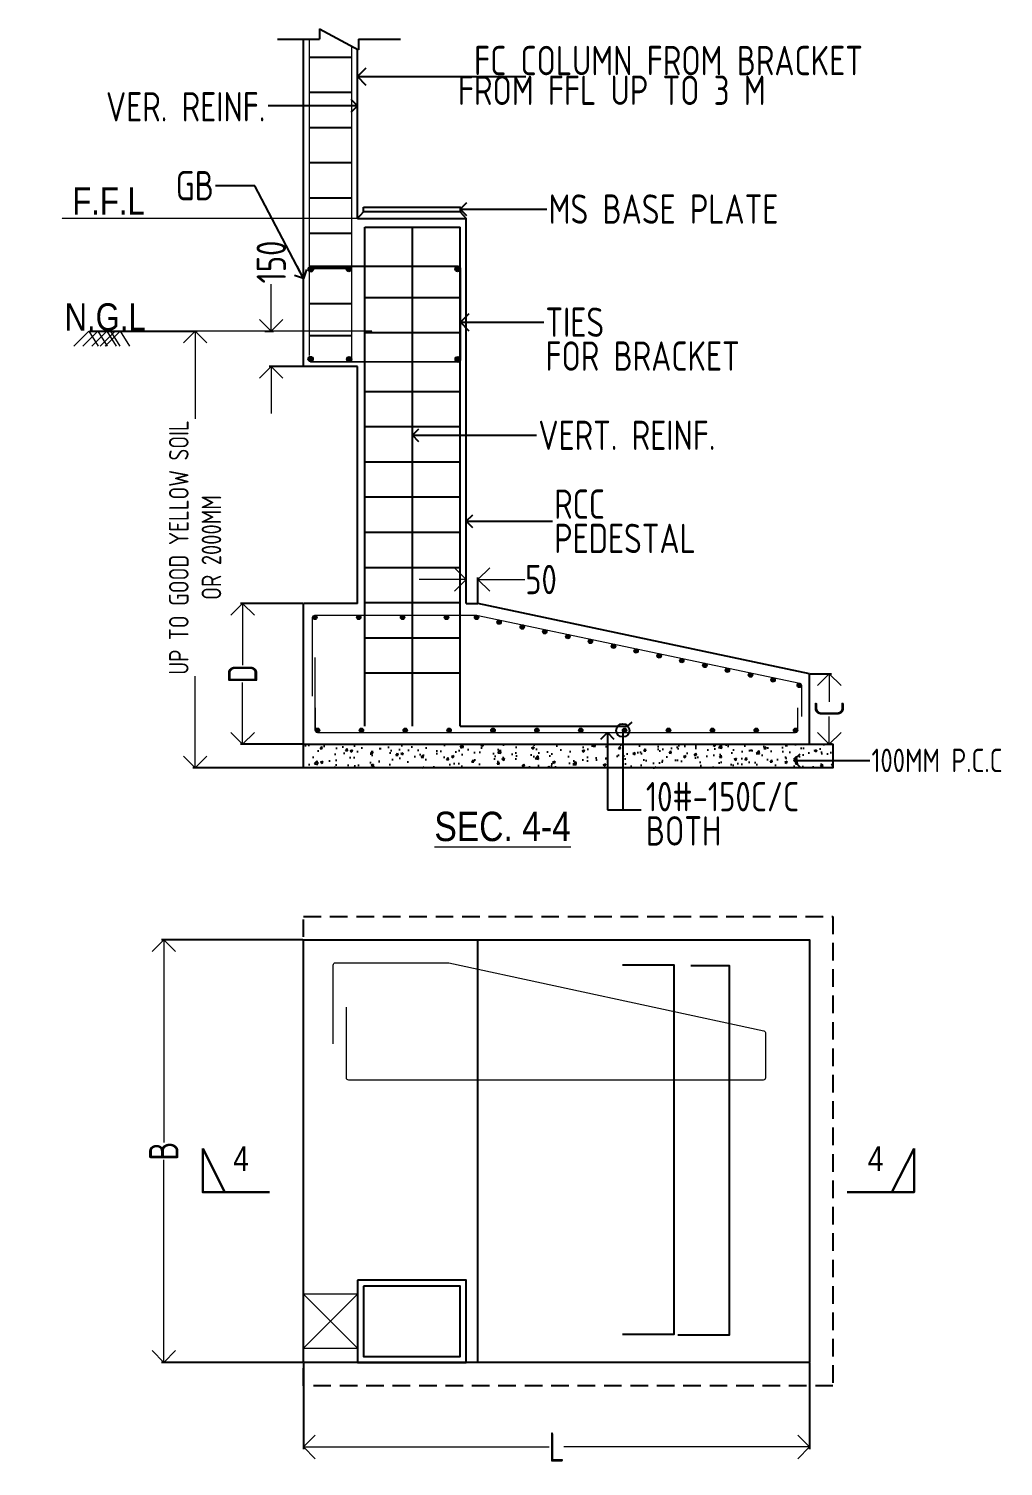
# Model space of a CAD drawing. Header units: millimetres. Extents: x 3470347 to 5996549, y -3470518 to 17149644.
# Drawn here: x 4633936 to 4642235, y 7498609 to 7510858 of the extents above; entities that cross this region are included whole.
import ezdxf
from ezdxf.enums import TextEntityAlignment as Align

# ---------------------------------------------------------------- set-up
doc = ezdxf.new("R2010")
doc.units = ezdxf.units.MM
doc.header["$MEASUREMENT"] = 0
doc.header["$PDMODE"] = 35
doc.header["$PDSIZE"] = -5
doc.linetypes.add('DASHED2', pattern=[0.375, 0.25, -0.125])
doc.linetypes.add('HIDDEN', pattern=[0.375, 0.25, -0.125])
doc.layers.get('0').update_dxf_attribs({"linetype": 'CONTINUOUS', "lineweight": 25})
doc.layers.get('DEFPOINTS').update_dxf_attribs({"linetype": 'CONTINUOUS', "lineweight": 25})
for name, color, linetype, lineweight in [('BLOCK', 7, 'CONTINUOUS', 30), ('L4', 4, 'CONTINUOUS', 30), ('PV_TEXT_ROMANS', 7, 'CONTINUOUS', 0), ('rDIMension', 1, 'CONTINUOUS', 18), ('rPCC DASH', 9, 'HIDDEN', 15), ('rRCC 1', 3, 'CONTINUOUS', 25), ('rRCC 2', 40, 'CONTINUOUS', 15), ('rREINF 1', 1, 'CONTINUOUS', 25), ('TEXT3', 7, 'CONTINUOUS', 30), ('TEXT6', 6, 'CONTINUOUS', 50)]:
    doc.layers.add(name, color=color, linetype=linetype, lineweight=lineweight)
doc.layers.add('S&T_HATCH', color=7, linetype='CONTINUOUS')
doc.styles.add('DIM', font='geniso.shx', dxfattribs={"width": 0.85})
doc.styles.add('J.P', font='ARIALN.TTF')
doc.styles.add('ROMANS', font='', dxfattribs={"width": 0.8})
doc.styles.get('ROMANS').set_extended_font_data('AR CENA')
doc.dimstyles.new('ST-150', dxfattribs={"dimscale": 75, "dimtxt": 3, "dimasz": 2, "dimexe": 0.18, "dimexo": 0.0625, "dimgap": 0.2, "dimtad": 0, "dimdec": 0, "dimlfac": 2, "dimzin": 0, "dimdsep": 46, "dimtxsty": 'DIM', "dimblk": 'OPEN90', "dimcen": 0.09, "dimclrd": 256, "dimclrt": 7, "dimadec": 0, "dimazin": 0, "dimtfac": 1, "dimtdec": 0, "dimtofl": 0, "dimtmove": 0, "dimatfit": 3, "dimldrblk": 'OPEN90', "dimfxl": 1, "dimtolj": 1, "dimtzin": 0, "dimlwd": -1, "dimarcsym": 0})
doc.dimstyles.new('ST-50', dxfattribs={"dimscale": 100, "dimtxt": 2.5, "dimasz": 2, "dimexe": 0.18, "dimexo": 0.0625, "dimgap": 0.2, "dimtad": 0, "dimdec": 0, "dimlfac": 0.5, "dimzin": 0, "dimdsep": 46, "dimtxsty": 'DIM', "dimblk": 'OPEN90', "dimcen": 0.09, "dimclrd": 256, "dimclrt": 7, "dimadec": 0, "dimazin": 0, "dimtfac": 1, "dimtdec": 0, "dimtofl": 0, "dimtmove": 0, "dimatfit": 3, "dimldrblk": 'OPEN90', "dimfxl": 1, "dimtolj": 1, "dimtzin": 0, "dimlwd": -1, "dimarcsym": 0})

# ---------------------------------------------------------------- blocks, each defined once
blk = doc.blocks.new('_Open90')
at = {"color": 0, "linetype": 'ByBlock', "lineweight": -2}
for p, q in [((0, 0), (-1, 0)), ((-0.5, 0.5), (0, 0)), ((0, 0), (-0.5, -0.5))]:
    blk.add_line(p, q, dxfattribs=at)
blk = doc.blocks.new('*D598')
at = {"layer": 'DEFPOINTS', "color": 0}
for p in [(4634447.20564363, 7508280.435702332), (4635352.722425941, 7508280.435702332), (4636276.304731606, 7504561.073484523)]:
    blk.add_point(p, dxfattribs=at)
at = {"layer": 'rDIMension', "color": 0, "lineweight": -2}
for p, q in [((4634453.45564363, 7508280.435702332), (4635370.722425941, 7508280.435702332)), ((4636270.054731606, 7504561.073484523), (4635334.722425941, 7504561.073484523))]:
    blk.add_line(p, q, dxfattribs=at)
at = {"layer": 'rDIMension'}
for p, q in [((4635352.722425941, 7508080.435702332), (4635352.722425941, 7507534.16214888)), ((4635352.722425941, 7504761.073484523), (4635352.722425941, 7505340.81804888))]:
    blk.add_line(p, q, dxfattribs=at)
at = {"layer": 'rDIMension', "xscale": 200, "yscale": 200, "zscale": 200}
for p, rotation in [((4635352.722425941, 7508280.435702332), 90), ((4635352.722425941, 7504561.073484523), 270)]:
    blk.add_blockref('_Open90', p, dxfattribs=dict(at, rotation=rotation))
at = {"layer": 'rDIMension', "color": 7, "insert": (4635352.722425941, 7506437.49009888), "char_height": 250, "attachment_point": 5, "rotation": 90, "style": 'DIM'}
blk.add_mtext('\\A1;{\\H0.66667x;UP TO GOOD YELLOW SOIL\\POR 2000MM}', dxfattribs=at)
blk = doc.blocks.new('*D599')
at = {"layer": 'DEFPOINTS', "color": 0}
for p in [(4635938.872490704, 7508280.435702332), (4636001.152113039, 7507980.435702331), (4636276.304731606, 7507980.435702331)]:
    blk.add_point(p, dxfattribs=at)
at = {"layer": 'rDIMension'}
for p, q in [((4636001.152113039, 7508480.435702332), (4636001.152113039, 7508680.435702332)), ((4636001.152113039, 7507780.435702331), (4636001.152113039, 7507580.435702331))]:
    blk.add_line(p, q, dxfattribs=at)
at = {"layer": 'rDIMension', "color": 0, "lineweight": -2}
for p, q in [((4635945.122490704, 7508280.435702332), (4636019.152113039, 7508280.435702332)), ((4636270.054731606, 7507980.435702331), (4635983.152113039, 7507980.435702331))]:
    blk.add_line(p, q, dxfattribs=at)
at = {"layer": 'rDIMension', "xscale": 200, "yscale": 200, "zscale": 200}
for p, rotation in [((4636001.152113039, 7508280.435702332), 270), ((4636001.152113039, 7507980.435702331), 90)]:
    blk.add_blockref('_Open90', p, dxfattribs=dict(at, rotation=rotation))
at = {"layer": 'rDIMension', "color": 7, "insert": (4636001.152113039, 7508870.51936375), "char_height": 250, "attachment_point": 5, "rotation": 90, "style": 'DIM'}
blk.add_mtext('\\A1;150', dxfattribs=at)
blk = doc.blocks.new('*D600')
at = {"layer": 'DEFPOINTS', "color": 0}
for p in [(4640584.815300277, 7505361.073484523), (4640753.498388392, 7505361.073484523), (4640784.815300277, 7504761.073484524)]:
    blk.add_point(p, dxfattribs=at)
at = {"layer": 'rDIMension', "color": 0, "lineweight": -2}
for p, q in [((4640591.065300277, 7505361.073484523), (4640771.498388392, 7505361.073484523)), ((4640778.565300277, 7504761.073484524), (4640735.498388392, 7504761.073484524))]:
    blk.add_line(p, q, dxfattribs=at)
at = {"layer": 'rDIMension'}
for p, q in [((4640753.498388392, 7505161.073484523), (4640753.498388392, 7505123.573484523)), ((4640753.498388392, 7504961.073484524), (4640753.498388392, 7504998.573484523))]:
    blk.add_line(p, q, dxfattribs=at)
at = {"layer": 'rDIMension', "xscale": 200, "yscale": 200, "zscale": 200}
for p, rotation in [((4640753.498388392, 7505361.073484523), 90), ((4640753.498388392, 7504761.073484524), 270)]:
    blk.add_blockref('_Open90', p, dxfattribs=dict(at, rotation=rotation))
at = {"layer": 'rDIMension', "color": 7, "insert": (4640753.498388392, 7505061.073484523), "char_height": 250, "attachment_point": 5, "rotation": 90, "style": 'DIM'}
blk.add_mtext('\\A1;C', dxfattribs=at)
blk = doc.blocks.new('*D601')
at = {"layer": 'DEFPOINTS', "color": 0}
for p in [(4635757.097216178, 7505961.073484523), (4636276.304731606, 7505961.073484523), (4636276.304731606, 7504761.073484523)]:
    blk.add_point(p, dxfattribs=at)
at = {"layer": 'rDIMension', "color": 0, "lineweight": -2}
for p, q in [((4636270.054731606, 7505961.073484523), (4635739.097216178, 7505961.073484523)), ((4636270.054731606, 7504761.073484523), (4635739.097216178, 7504761.073484523))]:
    blk.add_line(p, q, dxfattribs=at)
at = {"layer": 'rDIMension'}
for p, q in [((4635757.097216178, 7505761.073484523), (4635757.097216178, 7505434.198484523)), ((4635757.097216178, 7504961.073484523), (4635757.097216178, 7505287.948484523))]:
    blk.add_line(p, q, dxfattribs=at)
at = {"layer": 'rDIMension', "xscale": 200, "yscale": 200, "zscale": 200}
for p, rotation in [((4635757.097216178, 7505961.073484523), 90), ((4635757.097216178, 7504761.073484523), 270)]:
    blk.add_blockref('_Open90', p, dxfattribs=dict(at, rotation=rotation))
at = {"layer": 'rDIMension', "color": 7, "insert": (4635757.097216178, 7505361.073484523), "char_height": 250, "attachment_point": 5, "rotation": 90, "style": 'DIM'}
blk.add_mtext('\\A1;D', dxfattribs=at)
blk = doc.blocks.new('*D602')
at = {"layer": 'DEFPOINTS', "color": 0}
for p in [(4636276.304731606, 7503094.16908838), (4635085.633973135, 7499494.16908838), (4636276.304731606, 7499494.16908838)]:
    blk.add_point(p, dxfattribs=at)
at = {"layer": 'rDIMension', "color": 0, "lineweight": -2}
for p, q in [((4636270.054731606, 7503094.16908838), (4635067.633973135, 7503094.16908838)), ((4636270.054731606, 7499494.16908838), (4635067.633973135, 7499494.16908838))]:
    blk.add_line(p, q, dxfattribs=at)
at = {"layer": 'rDIMension'}
for p, q in [((4635085.633973135, 7502894.16908838), (4635085.633973135, 7501367.29408838)), ((4635085.633973135, 7499694.16908838), (4635085.633973135, 7501221.04408838))]:
    blk.add_line(p, q, dxfattribs=at)
at = {"layer": 'rDIMension', "xscale": 200, "yscale": 200, "zscale": 200}
for p, rotation in [((4635085.633973135, 7503094.16908838), 90), ((4635085.633973135, 7499494.16908838), 270)]:
    blk.add_blockref('_Open90', p, dxfattribs=dict(at, rotation=rotation))
at = {"layer": 'rDIMension', "color": 7, "insert": (4635085.633973135, 7501294.16908838), "char_height": 250, "attachment_point": 5, "rotation": 90, "style": 'DIM'}
blk.add_mtext('\\A1;B', dxfattribs=at)
blk = doc.blocks.new('*D603')
at = {"layer": 'DEFPOINTS', "color": 0}
for p in [(4636276.304731606, 7499494.16908838), (4640584.815300277, 7499494.16908838), (4640584.815300277, 7498773.08177696)]:
    blk.add_point(p, dxfattribs=at)
at = {"layer": 'rDIMension', "color": 0, "lineweight": -2}
for p, q in [((4636276.304731606, 7499487.91908838), (4636276.304731606, 7498755.08177696)), ((4640584.815300277, 7499487.91908838), (4640584.815300277, 7498755.08177696))]:
    blk.add_line(p, q, dxfattribs=at)
at = {"layer": 'rDIMension'}
for p, q in [((4636476.304731606, 7498773.08177696), (4638368.060015941, 7498773.08177696)), ((4640384.815300277, 7498773.08177696), (4638493.060015941, 7498773.08177696))]:
    blk.add_line(p, q, dxfattribs=at)
at = {"layer": 'rDIMension', "xscale": 200, "yscale": 200, "zscale": 200, "rotation": 180}
blk.add_blockref('_Open90', (4636276.304731606, 7498773.08177696), dxfattribs=at)
at = {"layer": 'rDIMension', "xscale": 200, "yscale": 200, "zscale": 200}
blk.add_blockref('_Open90', (4640584.815300277, 7498773.08177696), dxfattribs=at)
at = {"layer": 'rDIMension', "color": 7, "insert": (4638430.560015941, 7498773.08177696), "char_height": 250, "attachment_point": 5, "style": 'DIM'}
blk.add_mtext('\\A1;L', dxfattribs=at)
blk = doc.blocks.new('SMH-1')
at = {"layer": 'L4'}
for points in [[(0, 0), (814.6229330631322, 0), (814.6229330631322, 534.8206034718023)], [(814.6229330631322, 534.8206034718023), (546.0281598753063, 0)]]:
    blk.add_lwpolyline(points, dxfattribs=at)
at = {"layer": 'TEXT6', "style": 'ROMANS', "width": 0.85}
blk.add_attdef('SEC', text='', height=300, dxfattribs=at).set_placement((346.3707409001945, 410.1505165286653), align=Align.MIDDLE_CENTER)
blk = doc.blocks.new('*D604')
at = {"layer": 'DEFPOINTS', "color": 0}
for p in [(4637761.304731606, 7506164.883455662), (4637661.304731606, 7505961.073484529), (4637761.304731606, 7505961.073484529)]:
    blk.add_point(p, dxfattribs=at)
at = {"layer": 'rDIMension'}
for p, q in [((4637461.304731606, 7506164.883455662), (4637261.304731606, 7506164.883455662)), ((4637961.304731606, 7506164.883455662), (4638161.304731606, 7506164.883455662))]:
    blk.add_line(p, q, dxfattribs=at)
at = {"layer": 'rDIMension', "color": 0, "lineweight": -2}
for p, q in [((4637661.304731606, 7505967.323484529), (4637661.304731606, 7506182.883455662)), ((4637761.304731606, 7505967.323484529), (4637761.304731606, 7506182.883455662))]:
    blk.add_line(p, q, dxfattribs=at)
at = {"layer": 'rDIMension', "xscale": 200, "yscale": 200, "zscale": 200}
blk.add_blockref('_Open90', (4637661.304731606, 7506164.883455662), dxfattribs=at)
at = {"layer": 'rDIMension', "xscale": 200, "yscale": 200, "zscale": 200, "rotation": 180}
blk.add_blockref('_Open90', (4637761.304731606, 7506164.883455662), dxfattribs=at)
at = {"layer": 'rDIMension', "color": 7, "insert": (4638298.263393023, 7506164.883455662), "char_height": 250, "attachment_point": 5, "style": 'DIM'}
blk.add_mtext('\\A1;50', dxfattribs=at)

msp = doc.modelspace()

# ---------------------------------------------------------------- hatches: boundary and pattern name
at = {"layer": 'rRCC 2'}
h = msp.add_hatch(color=256, dxfattribs=at)
h.dxf.hatch_style = 1
h.paths.add_polyline_path([(4636314.864911135, 7508807.707558622, -1), (4636360.049661171, 7508807.621083511, -1)])
h = msp.add_hatch(color=256, dxfattribs=at)
h.dxf.hatch_style = 1
h.paths.add_polyline_path([(4636639.505035427, 7508810.62171958, -1), (4636684.689785462, 7508810.53524447, -1)])
h = msp.add_hatch(color=256, dxfattribs=at)
h.dxf.hatch_style = 1
h.paths.add_polyline_path([(4637564.505035428, 7508810.62171958, -1), (4637609.689785463, 7508810.53524447, -1)])
h = msp.add_hatch(color=256, dxfattribs=at)
h.dxf.hatch_style = 1
h.paths.add_polyline_path([(4636313.414950874, 7508043.502057241, -1), (4636358.599700909, 7508043.415582131, -1)])
h = msp.add_hatch(color=256, dxfattribs=at)
h.dxf.hatch_style = 1
h.paths.add_polyline_path([(4636641.932496992, 7508042.942538338, -1), (4636687.117247026, 7508042.856063227, -1)])
h = msp.add_hatch(color=256, dxfattribs=at)
h.dxf.hatch_style = 1
h.paths.add_polyline_path([(4637566.932496993, 7508042.942538338, -1), (4637612.117247027, 7508042.856063227, -1)])
h = msp.add_hatch(color=256, dxfattribs=at)
h.dxf.hatch_style = 1
edge = h.paths.add_edge_path()
edge.add_arc((4636372.670037174, 7505842.372704584), 18.70077993899758, 0, 360)
h = msp.add_hatch(color=256, dxfattribs=at)
h.dxf.hatch_style = 1
edge = h.paths.add_edge_path()
edge.add_arc((4636746.292086076, 7505842.372704584), 18.70077993899758, 0, 360)
h = msp.add_hatch(color=256, dxfattribs=at)
h.dxf.hatch_style = 1
edge = h.paths.add_edge_path()
edge.add_arc((4637119.914134978, 7505842.372704584), 18.70077993899758, 0, 360)
h = msp.add_hatch(color=256, dxfattribs=at)
h.dxf.hatch_style = 1
edge = h.paths.add_edge_path()
edge.add_arc((4637493.536183881, 7505842.372704584), 18.70077993899758, 0, 360)
h = msp.add_hatch(color=256, dxfattribs=at)
h.dxf.hatch_style = 1
edge = h.paths.add_edge_path()
edge.add_arc((4637749.262720549, 7505842.372704584), 18.70077993899758, 0, 360)
h = msp.add_hatch(color=256, dxfattribs=at)
h.dxf.hatch_style = 1
edge = h.paths.add_edge_path()
edge.add_arc((4637941.723076439, 7505801.832294357), 18.70077993899758, 0, 360)
h = msp.add_hatch(color=256, dxfattribs=at)
h.dxf.hatch_style = 1
edge = h.paths.add_edge_path()
edge.add_arc((4638138.141704923, 7505760.458102056), 18.70077993899758, 0, 360)
h = msp.add_hatch(color=256, dxfattribs=at)
h.dxf.hatch_style = 1
edge = h.paths.add_edge_path()
edge.add_arc((4638330.602060812, 7505719.917691829), 18.70077993899758, 0, 360)
h = msp.add_hatch(color=256, dxfattribs=at)
h.dxf.hatch_style = 1
edge = h.paths.add_edge_path()
edge.add_arc((4638527.020689296, 7505678.543499527), 18.70077993899758, 0, 360)
h = msp.add_hatch(color=256, dxfattribs=at)
h.dxf.hatch_style = 1
edge = h.paths.add_edge_path()
edge.add_arc((4638719.481045185, 7505638.0030893), 18.70077993899758, 0, 360)
h = msp.add_hatch(color=256, dxfattribs=at)
h.dxf.hatch_style = 1
edge = h.paths.add_edge_path()
edge.add_arc((4638915.899673669, 7505596.628896999), 18.70077993899758, 0, 360)
h = msp.add_hatch(color=256, dxfattribs=at)
h.dxf.hatch_style = 1
edge = h.paths.add_edge_path()
edge.add_arc((4639108.360029558, 7505556.088486772), 18.70077993899758, 0, 360)
h = msp.add_hatch(color=256, dxfattribs=at)
h.dxf.hatch_style = 1
edge = h.paths.add_edge_path()
edge.add_arc((4639304.778658042, 7505514.714294471), 18.70077993899758, 0, 360)
h = msp.add_hatch(color=256, dxfattribs=at)
h.dxf.hatch_style = 1
edge = h.paths.add_edge_path()
edge.add_arc((4639497.239013931, 7505474.173884244), 18.70077993899758, 0, 360)
h = msp.add_hatch(color=256, dxfattribs=at)
h.dxf.hatch_style = 1
edge = h.paths.add_edge_path()
edge.add_arc((4639693.657642415, 7505432.799691943), 18.70077993899758, 0, 360)
h = msp.add_hatch(color=256, dxfattribs=at)
h.dxf.hatch_style = 1
edge = h.paths.add_edge_path()
edge.add_arc((4639886.117998304, 7505392.259281715), 18.70077993899758, 0, 360)
h = msp.add_hatch(color=256, dxfattribs=at)
h.dxf.hatch_style = 1
edge = h.paths.add_edge_path()
edge.add_arc((4640082.536626788, 7505350.885089414), 18.70077993899758, 0, 360)
h = msp.add_hatch(color=256, dxfattribs=at)
h.dxf.hatch_style = 1
edge = h.paths.add_edge_path()
edge.add_arc((4640274.996982677, 7505310.344679187), 18.70077993899758, 0, 360)
h = msp.add_hatch(color=256, dxfattribs=at)
h.dxf.hatch_style = 1
edge = h.paths.add_edge_path()
edge.add_arc((4640497.085105021, 7505262.537403073), 18.70077993899758, 0, 360)
h = msp.add_hatch(color=256, dxfattribs=at)
h.dxf.hatch_style = 1
edge = h.paths.add_edge_path()
edge.add_arc((4636395.005511545, 7504879.774264463), 18.70077993899758, 0, 360)
h = msp.add_hatch(color=256, dxfattribs=at)
h.dxf.hatch_style = 1
edge = h.paths.add_edge_path()
edge.add_arc((4636768.627560448, 7504879.774264463), 18.70077993899758, 0, 360)
h = msp.add_hatch(color=256, dxfattribs=at)
h.dxf.hatch_style = 1
edge = h.paths.add_edge_path()
edge.add_arc((4637142.249609349, 7504879.774264463), 18.70077993899758, 0, 360)
h = msp.add_hatch(color=256, dxfattribs=at)
h.dxf.hatch_style = 1
edge = h.paths.add_edge_path()
edge.add_arc((4637515.871658253, 7504879.774264463), 18.70077993899758, 0, 360)
h = msp.add_hatch(color=256, dxfattribs=at)
h.dxf.hatch_style = 1
edge = h.paths.add_edge_path()
edge.add_arc((4637889.493707155, 7504879.774264463), 18.70077993899758, 0, 360)
h = msp.add_hatch(color=256, dxfattribs=at)
h.dxf.hatch_style = 1
edge = h.paths.add_edge_path()
edge.add_arc((4638263.115756057, 7504879.774264462), 18.70077993899758, 0, 360)
h = msp.add_hatch(color=256, dxfattribs=at)
h.dxf.hatch_style = 1
edge = h.paths.add_edge_path()
edge.add_arc((4638636.73780496, 7504879.774264462), 18.70077993899758, 0, 360)
h = msp.add_hatch(color=256, dxfattribs=at)
h.dxf.hatch_style = 1
edge = h.paths.add_edge_path()
edge.add_arc((4639010.359853862, 7504879.774264462), 18.70077993899758, 0, 360)
h = msp.add_hatch(color=256, dxfattribs=at)
h.dxf.hatch_style = 1
edge = h.paths.add_edge_path()
edge.add_arc((4639383.981902765, 7504879.774264462), 18.70077993899758, 0, 360)
h = msp.add_hatch(color=256, dxfattribs=at)
h.dxf.hatch_style = 1
edge = h.paths.add_edge_path()
edge.add_arc((4639757.603951668, 7504879.774264462), 18.70077993899758, 0, 360)
h = msp.add_hatch(color=256, dxfattribs=at)
h.dxf.hatch_style = 1
edge = h.paths.add_edge_path()
edge.add_arc((4640131.226000572, 7504879.774264462), 18.70077993899758, 0, 360)
h = msp.add_hatch(color=256, dxfattribs=at)
h.dxf.hatch_style = 1
edge = h.paths.add_edge_path()
edge.add_arc((4640466.114520337, 7504879.774264462), 18.70077993899758, 0, 360)
h = msp.add_hatch(color=256, dxfattribs=at)
h.dxf.hatch_style = 1
edge = h.paths.add_edge_path()
edge.add_arc((4640466.114520337, 7504879.774264462), 18.70077993899758, 0, 360)
at = {"layer": 'S&T_HATCH', "linetype": 'ByBlock', "transparency": 33554559}
h = msp.add_hatch(dxfattribs=at)
h.set_pattern_fill('AR-CONC', color=256, scale=30)
h.set_pattern_definition([(49.99999999999999, (2254833.63256469, 9536725.437387303), (215.178054780226, -18.82564049477853), [22.5, -247.5]), (355, (2254833.63256469, 9536725.437387303), (-41.6254000839, 225.6576401100035), [18, -198]), (100.45144446, (2254851.56406899, 9536723.868584104), (173.5526540181336, 206.8319972905888), [19.12205759999984, -210.3426335999987]), (46.18420000000001, (2254833.63256469, 9536785.437387303), (320.1723992014717, -49.65578423792296), [33.75, -371.25]), (96.63563549, (2254860.31358819, 9536781.299395204), (280.3985837022685, 292.2355802323651), [28.6831026, -315.5141279999999]), (351.1841639899999, (2254833.63256469, 9536785.437387303), (280.3985835164319, 292.2355800809971), [27, -297.0000003]), (21, (2254863.63256469, 9536770.437387303), (179.0721156355385, -120.7856671996016), [22.5, -247.5]), (326.0000000000001, (2254863.63256469, 9536770.437387303), (72.99459957647451, 217.5450135140559), [18, -198]), (71.45144474, (2254878.55524089, 9536760.371915106), (252.0667130189913, 96.75934584190615), [19.122057, -210.3426336]), (37.50000000000001, (2254833.63256469, 9536725.437387303), (3.647956595187201, 99.86815614939344), [0, -195.6, 0, -201, 0, -198.75]), (7.499999999999999, (2254833.63256469, 9536725.437387303), (78.92086123264458, 118.3235135647081), [0, -114.6, 0, -191.1, 0, -75.75]), (327.5, (2254766.732564691, 9536725.437387303), (160.1467308517227, -6.766461520313927), [0, -75, 0, -234, 0, -310.5]), (317.5, (2254736.732564691, 9536725.437387303), (174.9558508027159, 30.03149469969532), [0, -97.5, 0, -155.4, 0, -220.5])])
h.paths.add_polyline_path([(4640784.815300277, 7504761.073484523), (4636276.304731606, 7504761.073484524), (4636276.304731606, 7504561.073484524), (4640784.815300277, 7504561.073484523)])

# ---------------------------------------------------------------- linework, layer by layer
at = {"color": 3, "linetype": 'ByBlock', "elevation": -6.651888002746348e-07}
msp.add_lwpolyline([(4636276.304731606, 7504561.073484523), (4636276.304731606, 7505961.073484523)], dxfattribs=at)
at = {"linetype": 'DASHED2', "ltscale": 600, "elevation": -6.651888002746348e-07}
msp.add_lwpolyline([(4636276.304731606, 7499294.16908838), (4636276.304731606, 7503294.16908838), (4640784.815300277, 7503294.16908838), (4640784.815300277, 7499294.16908838)], close=True, dxfattribs=at)
at = {"color": 1, "linetype": 'ByBlock', "elevation": -6.651888002746348e-07}
msp.add_lwpolyline([(4636276.304731606, 7499494.16908838), (4636276.304731606, 7503094.16908838), (4640584.815300277, 7503094.16908838), (4640584.815300277, 7499494.16908838)], close=True, dxfattribs=at)
msp.add_lwpolyline([(4637761.304731607, 7499494.16908838), (4637761.304731607, 7503094.16908838)], dxfattribs=at)
at = {"color": 3, "linetype": 'ByBlock', "elevation": -6.651888002746348e-07}
msp.add_lwpolyline([(4636736.304731606, 7500194.16908838), (4636736.304731606, 7499494.16908838), (4637661.304731607, 7499494.169088388), (4637661.304731607, 7500194.169088388)], close=True, dxfattribs=at)
at = {"color": 2, "linetype": 'ByBlock', "elevation": -6.651888002746348e-07}
msp.add_lwpolyline([(4636786.304731606, 7500144.16908838), (4636786.304731606, 7499544.16908838), (4637611.304731607, 7499544.169088388), (4637611.304731607, 7500144.169088388)], close=True, dxfattribs=at)
at = {"layer": 'rPCC DASH'}
for p, q in [((4636861.304731607, 7509240.435702332, -6.651888002746348e-07), (4634218.106984941, 7509240.435702332, -6.651888002746348e-07)), ((4636861.304731607, 7508280.435702332, -6.651888002746348e-07), (4634590.870537505, 7508280.435702332, -6.651888002746348e-07))]:
    msp.add_line(p, q, dxfattribs=at)
at = {"layer": 'rRCC 1'}
for p, q in [((4636412.605798399, 7510858.127309474, -6.651888002746348e-07), (4636743.498159403, 7510677.9816718, -6.651888002746348e-07)), ((4636412.605798399, 7510858.127309474, -6.651888002746348e-07), (4636412.605798399, 7510768.054490637, -6.651888002746348e-07)), ((4636055.551978898, 7510768.054490637, -6.651888002746348e-07), (4636412.605798399, 7510768.054490637, -6.651888002746348e-07)), ((4636276.304731606, 7507980.435702332, -6.651888002746348e-07), (4636276.304731606, 7510768.054490637, -6.651888002746348e-07)), ((4636736.304731606, 7509240.435702332, -6.651888002746348e-07), (4636736.304731606, 7510681.897944251, -6.651888002746348e-07)), ((4636743.498159403, 7510768.054490637, -6.651888002746348e-07), (4637100.551978904, 7510768.054490637, -6.651888002746348e-07)), ((4636743.498159403, 7510768.054490637, -6.651888002746348e-07), (4636743.498159403, 7510677.9816718, -6.651888002746348e-07)), ((4636736.304731606, 7509240.435702332, -6.651888002746348e-07), (4637661.304731607, 7509240.435702332, -6.651888002746348e-07)), ((4637661.304731607, 7505961.073484523, -6.651888002746348e-07), (4637661.304731607, 7509240.435702332, -6.651888002746348e-07)), ((4636276.304731606, 7507980.435702332, -6.651888002746348e-07), (4636276.304731606, 7508280.435702332, -6.651888002746348e-07)), ((4636736.304731606, 7505961.073484523, -6.651888002746348e-07), (4636736.304731606, 7507980.435702332, -6.651888002746348e-07)), ((4636736.304731606, 7505961.073484523, -6.651888002746348e-07), (4636276.304731606, 7505961.073484523, -6.651888002746348e-07)), ((4637661.304731607, 7505961.073484523, -6.651888002746348e-07), (4637761.304731607, 7505961.073484523, -6.651888002746348e-07)), ((4640584.815300277, 7505361.073484523, -6.651888002746348e-07), (4637761.304731607, 7505961.073484523, -6.651888002746348e-07)), ((4640584.815300277, 7504761.073484523, -6.651888002746348e-07), (4640584.815300277, 7505361.073484523, -6.651888002746348e-07))]:
    msp.add_line(p, q, dxfattribs=at)
at = {"layer": 'rRCC 1', "color": 2}
for p, q in [((4636326.304731606, 7510617.016097825, -6.651888002746348e-07), (4636686.304731606, 7510617.016097825, -6.651888002746348e-07)), ((4636326.304731606, 7510317.016097825, -6.651888002746348e-07), (4636686.304731606, 7510317.016097825, -6.651888002746348e-07)), ((4636326.304731606, 7510017.016097825, -6.651888002746348e-07), (4636686.304731606, 7510017.016097825, -6.651888002746348e-07)), ((4636326.304731606, 7509717.016097825, -6.651888002746348e-07), (4636686.304731606, 7509717.016097825, -6.651888002746348e-07)), ((4636326.304731606, 7509417.016097825, -6.651888002746348e-07), (4636686.304731606, 7509417.016097825, -6.651888002746348e-07)), ((4636326.304731606, 7509117.016097825, -6.651888002746348e-07), (4636686.304731606, 7509117.016097825, -6.651888002746348e-07)), ((4636796.9977626, 7504914.948250544, -6.651888002746348e-07), (4636796.9977626, 7509168.445364399, -6.651888002746348e-07)), ((4636796.9977626, 7509168.445364399, -6.651888002746348e-07), (4637611.304731607, 7509168.445364399, -6.651888002746348e-07)), ((4636796.9977626, 7504914.948250544, -6.651888002746348e-07), (4636796.9977626, 7509168.445364399, -6.651888002746348e-07)), ((4637204.151247105, 7504914.948250544, -6.651888002746348e-07), (4637204.151247105, 7509168.445364399, -6.651888002746348e-07)), ((4637611.304731607, 7504914.948250544, -6.651888002746348e-07), (4637611.304731607, 7509168.445364399, -6.651888002746348e-07)), ((4636326.304731606, 7508817.016097825, -6.651888002746348e-07), (4636686.304731607, 7508817.016097825, -6.651888002746348e-07)), ((4636326.304731606, 7508517.016097825, -6.651888002746348e-07), (4636686.304731606, 7508517.016097825, -6.651888002746348e-07)), ((4636796.9977626, 7508568.445364399, -6.651888002746348e-07), (4637611.304731607, 7508568.445364399, -6.651888002746348e-07)), ((4636326.304731606, 7508243.404423706, -6.651888002746348e-07), (4636686.304731606, 7508243.404423706, -6.651888002746348e-07)), ((4636796.9977626, 7508268.445364399, -6.651888002746348e-07), (4637611.304731607, 7508268.445364399, -6.651888002746348e-07)), ((4636796.9977626, 7507768.445364399, -6.651888002746348e-07), (4637611.304731607, 7507768.445364399, -6.651888002746348e-07)), ((4636796.9977626, 7507468.445364399, -6.651888002746348e-07), (4637611.304731607, 7507468.445364399, -6.651888002746348e-07)), ((4636796.9977626, 7507168.445364399, -6.651888002746348e-07), (4637611.304731607, 7507168.445364399, -6.651888002746348e-07)), ((4636796.9977626, 7506868.445364399, -6.651888002746348e-07), (4637611.304731607, 7506868.445364399, -6.651888002746348e-07)), ((4636796.9977626, 7506568.445364399, -6.651888002746348e-07), (4637611.304731607, 7506568.445364399, -6.651888002746348e-07)), ((4636796.9977626, 7506268.445364399, -6.651888002746348e-07), (4637611.304731607, 7506268.445364399, -6.651888002746348e-07)), ((4636796.9977626, 7505968.445364399, -6.651888002746348e-07), (4637611.304731607, 7505968.445364399, -6.651888002746348e-07)), ((4636796.9977626, 7505668.445364399, -6.651888002746348e-07), (4637611.304731607, 7505668.445364399, -6.651888002746348e-07)), ((4636796.9977626, 7505368.445364399, -6.651888002746348e-07), (4637611.304731607, 7505368.445364399, -6.651888002746348e-07)), ((4637611.304731607, 7504914.948250544, -6.651888002746348e-07), (4639034.464731595, 7504914.948250544, -6.651888002746348e-07)), ((4639034.464731595, 7504914.948250544, -6.651888002746348e-07), (4639074.585497657, 7504948.948834535, -6.651888002746348e-07))]:
    msp.add_line(p, q, dxfattribs=at)
at = {"layer": 'rRCC 1', "color": 0}
for p, q in [((4636736.304731606, 7509240.435702332, -6.651888002746348e-07), (4636786.304731606, 7509298.017982032, -6.651888002746348e-07)), ((4637611.304731607, 7509298.017982032, -6.651888002746348e-07), (4637661.304731607, 7509240.435702332, -6.651888002746348e-07))]:
    msp.add_line(p, q, dxfattribs=at)
at = {"layer": 'rRCC 1', "color": 0, "elevation": -6.651888002746348e-07}
msp.add_lwpolyline([(4636786.304731606, 7509338.850458082), (4637611.304731607, 7509338.850458082), (4637611.304731607, 7509298.017982032), (4636786.304731606, 7509298.017982032)], close=True, dxfattribs=at)
at = {"layer": 'rRCC 1', "elevation": -6.651888002746348e-07}
for points in [[(4636736.304731606, 7507980.435702332), (4636276.304731606, 7507980.435702332), (4636276.304731606, 7508880.435702332)], [(4636861.304731607, 7508018.80985208), (4636861.304731607, 7508018.786839761)]]:
    msp.add_lwpolyline(points, dxfattribs=at)
at = {"layer": 'rRCC 1', "color": 2, "elevation": -6.651888002746348e-07}
msp.add_lwpolyline([(4636332.430358454, 7508834.025715904), (4637588.712315216, 7508834.025715904, -0.4142135623247995), (4637611.304731607, 7508811.433299513), (4637611.304731607, 7508040.793019849, -0.4144419276323103), (4637588.694701611, 7508018.200610322), (4636334.363045133, 7508019.178518413)], format="xyb", dxfattribs=at)
at = {"layer": 'rRCC 1', "elevation": -6.651888002746348e-07}
msp.add_lwpolyline([(4636276.304731606, 7504761.073484524), (4640784.815300277, 7504761.073484523), (4640784.815300277, 7504561.073484523), (4636276.304731606, 7504561.073484524)], close=True, dxfattribs=at)
at = {"layer": 'rRCC 1', "color": 2, "elevation": -6.651888002746348e-07}
for points in [[(4638993.110575774, 7502882.812250973), (4639429.290435241, 7502882.812250973), (4639429.290435241, 7499730.619478812), (4638993.110575774, 7499730.619478812)], [(4639573.525004708, 7502877.245770625), (4639900.590184757, 7502877.245770625), (4639900.590184757, 7499725.052998464), (4639464.41032529, 7499725.052998464)]]:
    msp.add_lwpolyline(points, dxfattribs=at)
at = {"layer": 'rRCC 2'}
for p, q in [((4636326.304731606, 7508073.597208517, -6.651888002746348e-07), (4636326.304731606, 7510768.054490637, -6.651888002746348e-07)), ((4636686.304731606, 7508073.597208517, -6.651888002746348e-07), (4636686.304731606, 7510709.119128373, -6.651888002746348e-07)), ((4636686.304731607, 7508018.904135939, -6.651888002746348e-07), (4636686.304731606, 7510709.119128373, -6.651888002746348e-07)), ((4634447.20564363, 7508280.435702332, -6.651888002746348e-07), (4634319.326329481, 7508152.37881724, -6.651888002746348e-07)), ((4634524.298840487, 7508280.435702332, -6.651888002746348e-07), (4634396.419526339, 7508152.37881724, -6.651888002746348e-07)), ((4634447.20564363, 7508280.435702332, -6.651888002746348e-07), (4634527.01571086, 7508152.37881724, -6.651888002746348e-07)), ((4634600.144005021, 7508280.435702332, -6.651888002746348e-07), (4634472.26469087, 7508152.37881724, -6.651888002746348e-07)), ((4634524.298840487, 7508280.435702332, -6.651888002746348e-07), (4634604.108907718, 7508152.37881724, -6.651888002746348e-07)), ((4634672.377876014, 7508280.435702332, -6.651888002746348e-07), (4634544.498561865, 7508152.37881724, -6.651888002746348e-07)), ((4634714.527256381, 7508280.435702332, -6.651888002746348e-07), (4634586.647942232, 7508152.37881724, -6.651888002746348e-07)), ((4634600.144005021, 7508280.435702332, -6.651888002746348e-07), (4634679.95407225, 7508152.37881724, -6.651888002746348e-07)), ((4634632.363528186, 7508280.435702332, -6.651888002746348e-07), (4634712.173595415, 7508152.37881724, -6.651888002746348e-07)), ((4634714.527256381, 7508280.435702332, -6.651888002746348e-07), (4634794.337323612, 7508152.37881724, -6.651888002746348e-07))]:
    msp.add_line(p, q, dxfattribs=at)
at = {"layer": 'rRCC 2', "color": 6}
for p, q in [((4636276.304731606, 7500074.16908838, -6.651888002746348e-07), (4636736.304731606, 7499614.16908838, -6.651888002746348e-07)), ((4636736.304731606, 7500074.16908838, -6.651888002746348e-07), (4636276.304731606, 7499614.16908838, -6.651888002746348e-07))]:
    msp.add_line(p, q, dxfattribs=at)
at = {"layer": 'rRCC 2', "elevation": -6.651888002746348e-07}
for points in [[(4636353.708771898, 7505171.181994112), (4636353.708771898, 7505842.11221925, -0.4142135623443229), (4636372.670037173, 7505861.073484523), (4637744.757281456, 7505861.073484523, -0.06921653228741868), (4637749.93215877, 7505860.353661779), (4640501.60340192, 7505280.733612282, -0.335381499519169), (4640515.389789881, 7505262.492169751), (4640515.389789881, 7504998.191357547)], [(4636528.58144849, 7502208.974933971), (4636528.58144849, 7502879.905159108, -0.4142135623443229), (4636547.542713764, 7502898.866424382), (4637508.505208695, 7502898.866424382, -0.06921653228741868), (4637513.680086009, 7502898.146601638), (4640196.220591779, 7502318.526552141, -0.335381499519169), (4640210.00697974, 7502300.285109609), (4640210.00697974, 7501917.827689657, -0.4142135623443229), (4640191.045714465, 7501898.866424382), (4636660.773693382, 7501898.866424383, -0.4142135623443229), (4636641.812428107, 7501917.827689658), (4636641.812428107, 7502519.749571169)]]:
    msp.add_lwpolyline(points, format="xyb", dxfattribs=at)
for points in [[(4636376.304731606, 7504879.774264463), (4636376.304731606, 7505500.657411249)], [(4636376.304731606, 7505071.073484524), (4636376.304731606, 7504879.774264463)], [(4640484.815300277, 7504879.774264462), (4640484.815300277, 7505071.073484523)], [(4636395.005511545, 7504861.073484524), (4640466.114520337, 7504861.073484523)]]:
    msp.add_lwpolyline(points, dxfattribs=at)
at = {"layer": 'rRCC 2', "color": 6, "elevation": -6.651888002746348e-07}
msp.add_lwpolyline([(4636276.304731606, 7500074.16908838), (4636276.304731606, 7499614.16908838), (4636736.304731606, 7499614.16908838), (4636736.304731606, 7500074.16908838)], close=True, dxfattribs=at)
at = {"layer": 'rRCC 2'}
for centre, radius in [((4636337.457286153, 7508807.664321067, -6.651888002746348e-07), 22.59241639155215), ((4636337.457286153, 7508807.664321067, -6.651888002746348e-07), 22.59241639155215), ((4636662.097410444, 7508810.578482024, -6.651888002746348e-07), 22.59241639155215), ((4636662.097410444, 7508810.578482024, -6.651888002746348e-07), 22.59241639155215), ((4637587.097410445, 7508810.578482024, -6.651888002746348e-07), 22.59241639155215), ((4637587.097410445, 7508810.578482024, -6.651888002746348e-07), 22.59241639155215), ((4636336.007325891, 7508043.458819686, -6.651888002746348e-07), 22.59241639155215), ((4636336.007325891, 7508043.458819686, -6.651888002746348e-07), 22.59241639155215), ((4636664.524872009, 7508042.899300782, -6.651888002746348e-07), 22.59241639155215), ((4636664.524872009, 7508042.899300782, -6.651888002746348e-07), 22.59241639155215), ((4637589.52487201, 7508042.899300782, -6.651888002746348e-07), 22.59241639155215), ((4637589.52487201, 7508042.899300782, -6.651888002746348e-07), 22.59241639155215), ((4636372.670037174, 7505842.372704584, -6.651888002746348e-07), 18.70077993899758), ((4636372.670037174, 7505842.372704584, -6.651888002746348e-07), 18.70077993899758), ((4636746.292086076, 7505842.372704584, -6.651888002746348e-07), 18.70077993899758), ((4636746.292086076, 7505842.372704584, -6.651888002746348e-07), 18.70077993899758), ((4637119.914134978, 7505842.372704584, -6.651888002746348e-07), 18.70077993899758), ((4637119.914134978, 7505842.372704584, -6.651888002746348e-07), 18.70077993899758), ((4637493.536183881, 7505842.372704584, -6.651888002746348e-07), 18.70077993899758), ((4637493.536183881, 7505842.372704584, -6.651888002746348e-07), 18.70077993899758), ((4637749.262720549, 7505842.372704584, -6.651888002746348e-07), 18.70077993899758), ((4637749.262720549, 7505842.372704584, -6.651888002746348e-07), 18.70077993899758), ((4637941.723076439, 7505801.832294357, -6.651888002746348e-07), 18.70077993899758), ((4637941.723076439, 7505801.832294357, -6.651888002746348e-07), 18.70077993899758), ((4638138.141704923, 7505760.458102056, -6.651888002746348e-07), 18.70077993899758), ((4638138.141704923, 7505760.458102056, -6.651888002746348e-07), 18.70077993899758), ((4638330.602060812, 7505719.917691829, -6.651888002746348e-07), 18.70077993899758), ((4638330.602060812, 7505719.917691829, -6.651888002746348e-07), 18.70077993899758), ((4638527.020689296, 7505678.543499527, -6.651888002746348e-07), 18.70077993899758), ((4638527.020689296, 7505678.543499527, -6.651888002746348e-07), 18.70077993899758), ((4638719.481045185, 7505638.0030893, -6.651888002746348e-07), 18.70077993899758), ((4638719.481045185, 7505638.0030893, -6.651888002746348e-07), 18.70077993899758), ((4638915.899673669, 7505596.628896999, -6.651888002746348e-07), 18.70077993899758), ((4638915.899673669, 7505596.628896999, -6.651888002746348e-07), 18.70077993899758), ((4639108.360029558, 7505556.088486772, -6.651888002746348e-07), 18.70077993899758), ((4639108.360029558, 7505556.088486772, -6.651888002746348e-07), 18.70077993899758), ((4639304.778658042, 7505514.714294471, -6.651888002746348e-07), 18.70077993899758), ((4639304.778658042, 7505514.714294471, -6.651888002746348e-07), 18.70077993899758), ((4639497.239013931, 7505474.173884244, -6.651888002746348e-07), 18.70077993899758), ((4639497.239013931, 7505474.173884244, -6.651888002746348e-07), 18.70077993899758), ((4639693.657642415, 7505432.799691943, -6.651888002746348e-07), 18.70077993899758), ((4639693.657642415, 7505432.799691943, -6.651888002746348e-07), 18.70077993899758), ((4639886.117998304, 7505392.259281715, -6.651888002746348e-07), 18.70077993899758), ((4639886.117998304, 7505392.259281715, -6.651888002746348e-07), 18.70077993899758), ((4640082.536626788, 7505350.885089414, -6.651888002746348e-07), 18.70077993899758), ((4640082.536626788, 7505350.885089414, -6.651888002746348e-07), 18.70077993899758), ((4640274.996982677, 7505310.344679187, -6.651888002746348e-07), 18.70077993899758), ((4640274.996982677, 7505310.344679187, -6.651888002746348e-07), 18.70077993899758), ((4640497.085105021, 7505262.537403073, -1.42525605870175e-06), 18.70077993899758), ((4640497.085105021, 7505262.537403073, -1.42525605870175e-06), 18.70077993899758), ((4636395.005511545, 7504879.774264463, -6.651888002746348e-07), 18.70077993899758), ((4636395.005511545, 7504879.774264463, -6.651888002746348e-07), 18.70077993899758), ((4636768.627560448, 7504879.774264463, -6.651888002746348e-07), 18.70077993899758), ((4636768.627560448, 7504879.774264463, -6.651888002746348e-07), 18.70077993899758), ((4637142.249609349, 7504879.774264463, -6.651888002746348e-07), 18.70077993899758), ((4637142.249609349, 7504879.774264463, -6.651888002746348e-07), 18.70077993899758), ((4637515.871658253, 7504879.774264463, -6.651888002746348e-07), 18.70077993899758), ((4637515.871658253, 7504879.774264463, -6.651888002746348e-07), 18.70077993899758), ((4637889.493707155, 7504879.774264463, -6.651888002746348e-07), 18.70077993899758), ((4637889.493707155, 7504879.774264463, -6.651888002746348e-07), 18.70077993899758), ((4638263.115756057, 7504879.774264462, -6.651888002746348e-07), 18.70077993899758), ((4638263.115756057, 7504879.774264462, -6.651888002746348e-07), 18.70077993899758), ((4638636.73780496, 7504879.774264462, -6.651888002746348e-07), 18.70077993899758), ((4638636.73780496, 7504879.774264462, -6.651888002746348e-07), 18.70077993899758), ((4639010.359853862, 7504879.774264462, -6.651888002746348e-07), 18.70077993899758), ((4639010.359853862, 7504879.774264462, -6.651888002746348e-07), 18.70077993899758), ((4639383.981902765, 7504879.774264462, -6.651888002746348e-07), 18.70077993899758), ((4639383.981902765, 7504879.774264462, -6.651888002746348e-07), 18.70077993899758), ((4639757.603951668, 7504879.774264462, -6.651888002746348e-07), 18.70077993899758), ((4639757.603951668, 7504879.774264462, -6.651888002746348e-07), 18.70077993899758), ((4640131.226000572, 7504879.774264462, -6.651888002746348e-07), 18.70077993899758), ((4640131.226000572, 7504879.774264462, -6.651888002746348e-07), 18.70077993899758), ((4640466.114520337, 7504879.774264462, -6.651888002746348e-07), 18.70077993899758), ((4640466.114520337, 7504879.774264462, -6.651888002746348e-07), 18.70077993899758), ((4640466.114520337, 7504879.774264462, -6.651888002746348e-07), 18.70077993899758), ((4640466.114520337, 7504879.774264462, -6.651888002746348e-07), 18.70077993899758)]:
    msp.add_circle(centre, radius, dxfattribs=at)

# ---------------------------------------------------------------- block references
at = {"layer": 'BLOCK'}
ref = msp.add_blockref('SMH-1', (4635986.294250377, 7500944.16908838, -6.651888002746348e-07), dxfattribs=dict(at, xscale=-0.6985281548173935, yscale=0.6985281548173935, zscale=0.6985281548173935))
ref.add_attrib('SEC', '4', dxfattribs={"layer": 'TEXT6', "height": 209.558446445218, "style": 'ROMANS', "width": 0.85}).set_placement((4635744.344535853, 7501230.670771889, -6.651888002746348e-07), align=Align.MIDDLE_CENTER)
at = {"layer": 'BLOCK', "xscale": 0.6985281548173935, "yscale": 0.6985281548173935, "zscale": 0.6985281548173935}
msp.add_blockref('SMH-1', (4640905.803194171, 7500944.16908838, -6.651888002746348e-07), dxfattribs=at).add_auto_attribs({'SEC': '4'})

# ---------------------------------------------------------------- texts
at = {"layer": 'PV_TEXT_ROMANS', "style": 'J.P'}
msp.add_text('%%USEC. 4-4', height=250, rotation=359.9999999999999, dxfattribs=at).set_placement((4637971.124787038, 7504061.193619713, -6.651888002746348e-07), align=Align.MIDDLE)
at = {"layer": 'rDIMension', "color": 7, "style": 'DIM'}
for s, insert, char_height, attachment_point in [('\\A1;VER. REINF. ', (4635951.457033524, 7510193.085362095, -6.651888002746348e-07), 250, 6), ('\\A1;100MM P.C.C', (4641112.571757335, 7504623.463972963, -6.651888002746348e-07), 200, 4)]:
    msp.add_mtext(s, dxfattribs=dict(at, insert=insert, char_height=char_height, attachment_point=attachment_point))
at = {"layer": 'rDIMension', "color": 7, "char_height": 250, "attachment_point": 4, "line_spacing_factor": 0.7, "style": 'DIM'}
for s, insert in [('\\A1;RCC\\PPEDESTAL', (4638410.273727813, 7506660.893429093, -6.651888002746348e-07)), ('\\A1;10#-150C/C\\PBOTH', (4639191.662410479, 7504168.904213762, -6.651888002746348e-07))]:
    msp.add_mtext(s, dxfattribs=dict(at, insert=insert))
at = {"layer": 'rRCC 1', "color": 7, "insert": (4635512.344053006, 7509520.596246518, -6.651888002746348e-07), "char_height": 250, "attachment_point": 6, "style": 'DIM'}
msp.add_mtext('\\A1;GB', dxfattribs=at)
at = {"layer": 'rRCC 2', "color": 7, "char_height": 250, "style": 'DIM'}
for s, insert, attachment_point in [('\\A1;FC COLUMN FROM BRACKET', (4641039.391972182, 7510586.698612811, -6.651888002746348e-07), 6), ('\\A1;FROM FFL UP TO 3 M', (4640211.207670659, 7510333.63408488, -6.651888002746348e-07), 6), ('\\A1;MS BASE PLATE', (4638363.765978298, 7509321.209944622, -6.651888002746348e-07), 4), ('\\A1;TIES ', (4638335.985783102, 7508357.590444865, -6.651888002746348e-07), 4), ('\\A1;FOR BRACKET', (4638335.985783102, 7508068.844914772, -6.651888002746348e-07), 4), ('\\A1;VERT. REINF.', (4638275.932247206, 7507393.954919242, -6.651888002746348e-07), 4)]:
    msp.add_mtext(s, dxfattribs=dict(at, insert=insert, attachment_point=attachment_point))
at = {"layer": 'TEXT3', "style": 'ROMANS', "width": 0.85}
for s, p in [('F.F.L', (4634307.453074794, 7509273.699905418, -6.651888002746348e-07)), ('N.G.L', (4634241.311778814, 7508285.92254262, -6.651888002746348e-07))]:
    msp.add_text(s, height=232.5536011379122, dxfattribs=at).set_placement(p)

# ---------------------------------------------------------------- dimensions: what is measured, and where the dimension line sits
at = {"layer": 'rDIMension'}
dim = msp.add_linear_dim(base=(4636001.152113039, 7507980.435702331, -6.651888002746348e-07), p1=(4635938.872490704, 7508280.435702332, -6.651888002746348e-07), p2=(4636276.304731606, 7507980.435702331, -6.651888002746348e-07), angle=90, dimstyle='ST-50', dxfattribs=at)
dim.commit()
dim.dimension.update_dxf_attribs({"geometry": '*D599', "text_midpoint": (4636001.152113039, 7508870.51936375, -6.651888002746348e-07), "dimtype": 160})
for base, p1, p2, text, picture, middle in [((4635352.722425941, 7508280.435702332, -6.651888002746348e-07), (4636276.304731606, 7504561.073484523, -6.651888002746348e-07), (4634447.20564363, 7508280.435702332, -6.651888002746348e-07), '{\\H0.66667x;UP TO GOOD YELLOW SOIL\\POR 2000MM}', '*D598', (4635352.722425941, 7506437.49009888, -6.651888002746348e-07)), ((4640753.498388392, 7505361.073484523, -6.651888002746348e-07), (4640784.815300277, 7504761.073484524, -6.651888002746348e-07), (4640584.815300277, 7505361.073484523, -6.651888002746348e-07), 'C', '*D600', (4640753.498388392, 7505061.073484523, -6.651888002746348e-07))]:
    dim = msp.add_linear_dim(base=base, p1=p1, p2=p2, angle=90, text=text, dimstyle='ST-50', dxfattribs=at)
    dim.commit()
    dim.dimension.update_dxf_attribs({"geometry": picture, "text_midpoint": middle, "dimtype": 160})
dim = msp.add_linear_dim(base=(4637761.304731606, 7506164.883455662, -6.651888002746348e-07), p1=(4637661.304731606, 7505961.073484529, -6.651888002746348e-07), p2=(4637761.304731606, 7505961.073484529, -6.651888002746348e-07), angle=180, dimstyle='ST-50', dxfattribs=at)
dim.commit()
dim.dimension.update_dxf_attribs({"geometry": '*D604', "text_midpoint": (4638298.263393023, 7506164.883455662, -6.651888002746348e-07)})
dim = msp.add_linear_dim(base=(4635757.097216178, 7505961.073484523, -6.651888002746348e-07), p1=(4636276.304731606, 7504761.073484523, -6.651888002746348e-07), p2=(4636276.304731606, 7505961.073484523, -6.651888002746348e-07), angle=90, text='D', dimstyle='ST-50', dxfattribs=at)
dim.commit()
dim.dimension.update_dxf_attribs({"geometry": '*D601', "text_midpoint": (4635757.097216178, 7505361.073484523, -6.651888002746348e-07)})
dim = msp.add_linear_dim(base=(4635085.633973135, 7499494.16908838, -6.651888002746348e-07), p1=(4636276.304731606, 7503094.16908838, -6.651888002746348e-07), p2=(4636276.304731606, 7499494.16908838, -6.651888002746348e-07), angle=90, text='B', dimstyle='ST-50', override={"dimtxsty": 'DIM'}, dxfattribs=at)
dim.commit()
dim.dimension.update_dxf_attribs({"geometry": '*D602', "text_midpoint": (4635085.633973135, 7501294.16908838, -6.651888002746348e-07)})
dim = msp.add_linear_dim(base=(4640584.815300277, 7498773.08177696, -6.651888002746348e-07), p1=(4636276.304731606, 7499494.16908838, -6.651888002746348e-07), p2=(4640584.815300277, 7499494.16908838, -6.651888002746348e-07), text='L', dimstyle='ST-50', override={"dimtxsty": 'DIM'}, dxfattribs=at)
dim.commit()
dim.dimension.update_dxf_attribs({"geometry": '*D603', "text_midpoint": (4638430.560015941, 7498773.08177696, -6.651888002746348e-07)})

# ---------------------------------------------------------------- leaders
at = {"layer": 'rREINF 1'}
msp.add_leader([(4636734.836804986, 7510450.961846173, -6.651888002746348e-07), (4638170.294638309, 7510450.961846173, -6.651888002746348e-07)], dimstyle='ST-150', dxfattribs=at)
for points, override in [([(4636735.12928535, 7510201.808497204, -6.651888002746348e-07), (4635975.005008372, 7510201.808497204, -6.651888002746348e-07)], {"dimasz": 1.5}), ([(4638995.005511545, 7504879.774264463, -6.651888002746348e-07), (4638995.005511545, 7504201.086475206, -6.651888002746348e-07), (4639150.094427244, 7504201.086475206, -6.651888002746348e-07)], {"dimasz": 1.5, "dimldrblk": 'DotBlank'}), ([(4638863.638859753, 7504861.073484525, -6.651888002746348e-07), (4638863.638859753, 7504201.086475206, -6.651888002746348e-07), (4639150.094427244, 7504201.086475206, -6.651888002746348e-07)], {"dimasz": 1.5})]:
    msp.add_leader(points, dimstyle='ST-150', override=override, dxfattribs=at)
at = {"layer": 'rREINF 1', "annotation_type": 0, "has_hookline": 1}
for points, hookline_direction, text_width in [([(4636276.304731606, 7508731.293465846, -6.651888002746348e-07), (4635861.747200612, 7509520.596246518, -6.651888002746348e-07), (4635527.344053006, 7509520.596246518, -6.651888002746348e-07)], 1, 276.25), ([(4637661.304731607, 7506660.893429093, -6.651888002746348e-07), (4638395.273727813, 7506660.893429093, -6.651888002746348e-07)], 0, 1253.75), ([(4640450.11869459, 7504623.463972963, -6.651888002746348e-07), (4641097.571757335, 7504623.463972963, -6.651888002746348e-07)], 0, 1122)]:
    msp.add_leader(points, dimstyle='ST-150', override={"dimasz": 1.5}, dxfattribs=dict(at, hookline_direction=hookline_direction, text_width=text_width))
at = {"layer": 'rREINF 1', "annotation_type": 0, "has_hookline": 1, "hookline_direction": 0, "horizontal_direction": (1, 1.430212185077031e-12, 0)}
for points, text_width in [([(4637611.304731607, 7509321.209944622, -6.651888002746348e-07), (4638348.765978298, 7509321.209944622, -6.651888002746348e-07)], 1976.25), ([(4637202.623870936, 7507393.954919242, -6.651888002746348e-07), (4638260.932247206, 7507393.954919242, -6.651888002746348e-07)], 1530)]:
    msp.add_leader(points, dimstyle='ST-150', override={"dimasz": 1.5}, dxfattribs=dict(at, text_width=text_width))
at = {"layer": 'rREINF 1', "annotation_type": 0, "has_hookline": 1, "hookline_direction": 0, "text_width": 488.5355487179054, "horizontal_direction": (1, 1.430212185077031e-12, 0)}
msp.add_leader([(4637611.372329324, 7508357.590444865, -6.651888002746348e-07), (4638320.985783102, 7508357.590444865, -6.651888002746348e-07)], dimstyle='ST-150', dxfattribs=at)

doc.saveas('drawing.dxf')
